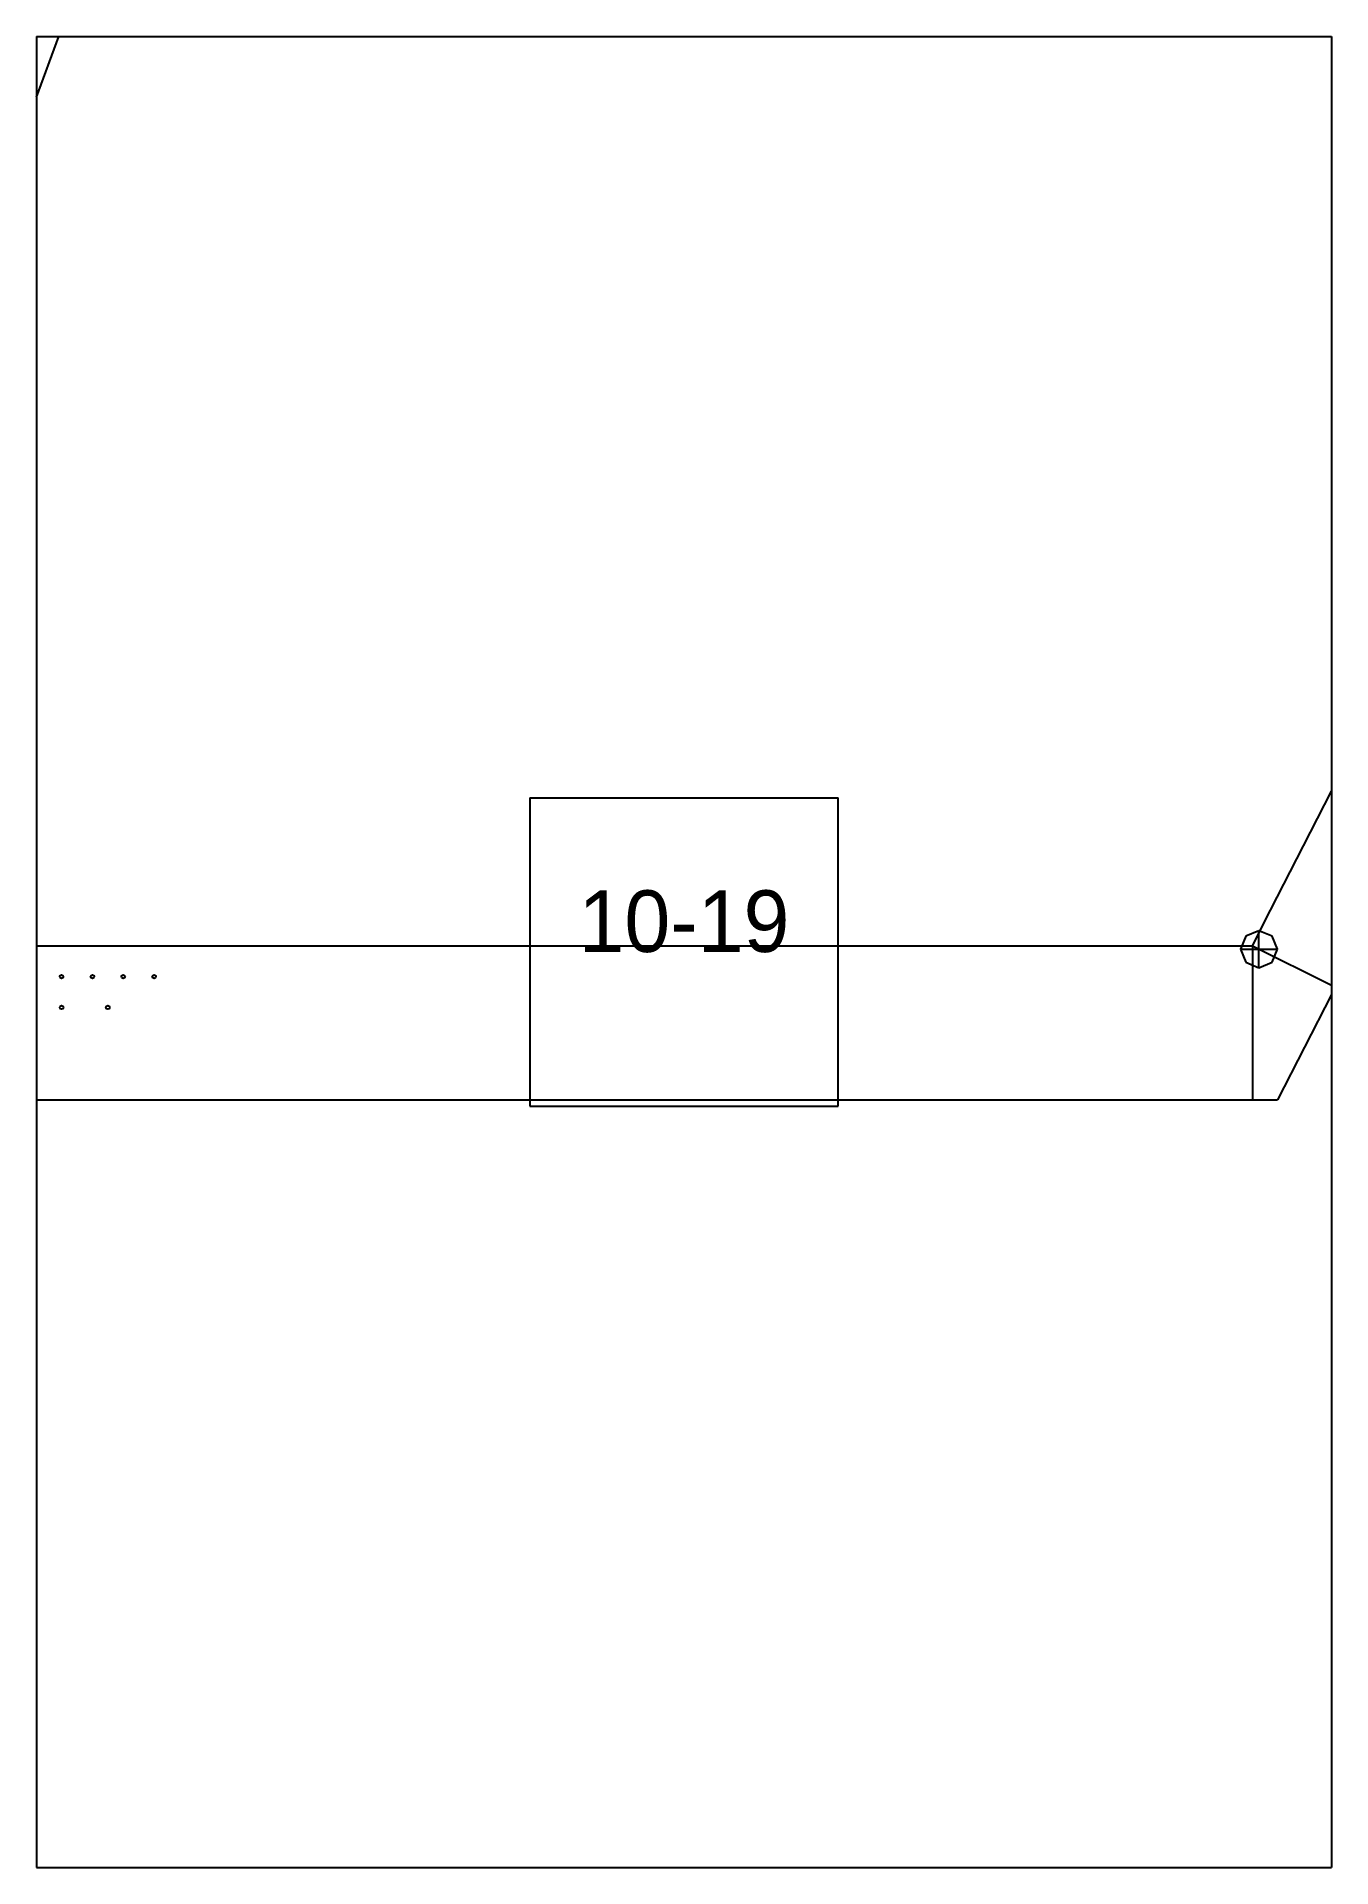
# Paper-space layout 'Plan 10-19' of a CAD drawing. Header units: metres, sheet in millimetres. Extents: x 0 to 210, y 0 to 297.
# The model-space entities are those that its viewports show. They can reach past a viewport. Long polylines and large blocks are cut down to what shows.
import ezdxf
from ezdxf.enums import TextEntityAlignment as Align

# ---------------------------------------------------------------- set-up
doc = ezdxf.new("R2010")
doc.units = ezdxf.units.M
for name, color, linetype in [('default', 7, 'Continuous'), ('mcircles', 7, 'Continuous'), ('TEXTLAYER', 7, 'Continuous'), ('VIEWPORTS', 7, 'Continuous')]:
    doc.layers.add(name, color=color, linetype=linetype)

msp = doc.modelspace()

# ---------------------------------------------------------------- linework, layer by layer
at = {"color": 9}
for p, q in [((3780, -2376), (3780, -2673)), ((3780, -2376), (3780, -2673)), ((3990, -2376), (3990, -2673)), ((3990, -2376), (3990, -2673)), ((3570, -2673), (3780, -2673)), ((3570, -2673), (3780, -2673)), ((3780, -2673), (3990, -2673)), ((3780, -2673), (3780, -2970)), ((3780, -2673), (3990, -2673)), ((3780, -2673), (3780, -2970)), ((3990, -2673), (4200, -2673)), ((3990, -2673), (3990, -2970)), ((3990, -2673), (4200, -2673)), ((3990, -2673), (3990, -2970)), ((3860, -2796.5), (3910, -2796.5)), ((3860, -2796.5), (3860, -2846.5)), ((3910, -2846.5), (3910, -2796.5)), ((3860, -2846.5), (3910, -2846.5)), ((3570, -2970), (3780, -2970)), ((3780, -2970), (3990, -2970)), ((3990, -2970), (4200, -2970))]:
    msp.add_line(p, q, dxfattribs=at)
at = {"layer": 'default', "color": 7, "linetype": 'Continuous'}
for p, q in [((3779.21, -2684.97), (3789.41, -2657.18)), ((3769.51, -2711.5), (3779.21, -2684.97)), ((3985.46, -2804.29), (3992.19, -2791.1)), ((3980.15, -2814.7), (3985.46, -2804.29)), ((3977.19, -2820.5), (3980.15, -2814.7)), ((3978.25, -2818.05), (3976.13, -2818.93)), ((3980.38, -2818.93), (3978.25, -2818.05)), ((3978.25, -2824.05), (3978.25, -2818.05)), ((3729.19, -2820.5), (3977.19, -2820.5)), ((3976.13, -2818.93), (3975.25, -2821.05)), ((3975.25, -2821.05), (3976.13, -2823.17)), ((3975.25, -2821.05), (3981.25, -2821.05)), ((3977.19, -2820.5), (3990.62, -2827.17)), ((3977.19, -2820.5), (3977.19, -2845.5)), ((3981.25, -2821.05), (3980.38, -2818.93)), ((3980.38, -2823.17), (3981.25, -2821.05)), ((3990.62, -2827.17), (3993.59, -2821.36)), ((3976.13, -2823.17), (3978.25, -2824.05)), ((3978.25, -2824.05), (3980.38, -2823.17)), ((3990.62, -2827.17), (3981.27, -2845.5)), ((3729.19, -2845.5), (3977.19, -2845.5)), ((3977.19, -2845.5), (3981.27, -2845.5))]:
    msp.add_line(p, q, dxfattribs=at)
at = {"layer": 'mcircles', "color": 7, "linetype": 'Continuous'}
for centre in [(3779.05, -2825.5), (3784.05, -2825.5), (3789.05, -2825.5), (3794.05, -2825.5), (3799.05, -2825.5), (3779.05, -2830.5), (3784.05, -2830.5), (3791.55, -2830.5)]:
    msp.add_circle(centre, 0.3, dxfattribs=at)

# ---------------------------------------------------------------- texts
at = {"layer": 'TEXTLAYER', "color": 1}
msp.add_text('10-19', height=10, dxfattribs=at).set_placement((3885, -2821.5), align=Align.CENTER)

psp = doc.layouts.new('Plan 10-19')

# ---------------------------------------------------------------- viewports
at = {"layer": 'VIEWPORTS'}
psp.add_viewport(center=(105, 148.5), size=(210, 297), view_center_point=(3885, -2821.5), view_height=297, dxfattribs=at)

doc.saveas('drawing.dxf')
